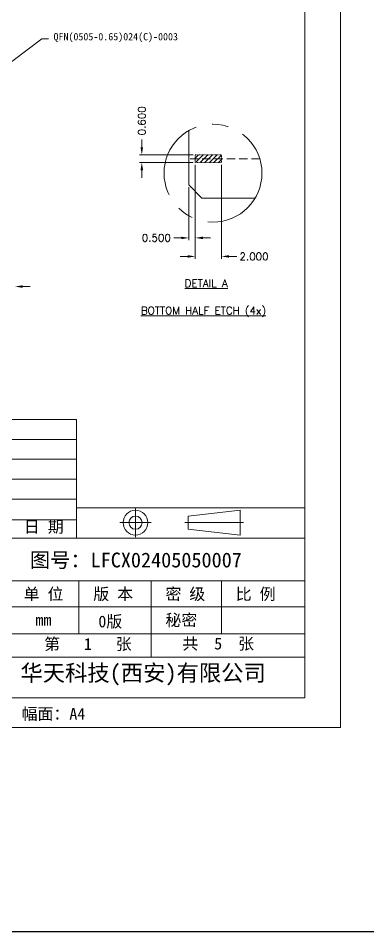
# Model space of a CAD drawing. Extents: x 2505 to 2922, y -308 to -10.
# Drawn here: x 2662.9 to 2716.2, y -308.1 to -168.9 of the extents above; entities that cross this region are included whole.
import ezdxf
from ezdxf.lldxf.tags import DXFTag

# ---------------------------------------------------------------- set-up
doc = ezdxf.new("R2010")
doc.units = 0
doc.header["$LTSCALE"] = 5
doc.header["$MEASUREMENT"] = 0
doc.linetypes.add('CENTER', pattern=[2, 1.25, -0.25, 0.25, -0.25])
doc.linetypes.add('HIDDEN', pattern=[0.375, 0.25, -0.125])
doc.layers.get('0').update_dxf_attribs({"linetype": 'CONTINUOUS'})
for name, color, linetype in [('1D', 4, 'CONTINUOUS'), ('DIM', 4, 'CONTINUOUS'), ('EACH', 4, 'CONTINUOUS'), ('图层1实体', 7, 'CONTINUOUS')]:
    doc.layers.add(name, color=color, linetype=linetype)
doc.styles.add('SIMPLEX', font='SIMPLEX')
doc.styles.add('宋体', font='')
doc.styles.get('宋体').set_extended_font_data('SimSun')
tags = doc.linetypes.add('BORDER', pattern=[8.75, 2.5, -1.25, 2.5, -1.25, 0, -1.25]).pattern_tags.tags
tags[14:15] = [DXFTag(74, 4), DXFTag(75, 0), DXFTag(340, '0'), DXFTag(46, 1.0), DXFTag(50, 0.0), DXFTag(44, 0.0), DXFTag(45, 0.0)]
tags[12:13] = [DXFTag(74, 4), DXFTag(75, 0), DXFTag(340, '0'), DXFTag(46, 1.0), DXFTag(50, 0.0), DXFTag(44, 0.0), DXFTag(45, 0.0)]
tags[10:11] = [DXFTag(74, 4), DXFTag(75, 0), DXFTag(340, '0'), DXFTag(46, 1.0), DXFTag(50, 0.0), DXFTag(44, 0.0), DXFTag(45, 0.0)]
tags[8:9] = [DXFTag(74, 4), DXFTag(75, 0), DXFTag(340, '0'), DXFTag(46, 1.0), DXFTag(50, 0.0), DXFTag(44, 0.0), DXFTag(45, 0.0)]
tags[6:7] = [DXFTag(74, 4), DXFTag(75, 0), DXFTag(340, '0'), DXFTag(46, 1.0), DXFTag(50, 0.0), DXFTag(44, 0.0), DXFTag(45, 0.0)]
tags[4:5] = [DXFTag(74, 4), DXFTag(75, 0), DXFTag(340, '0'), DXFTag(46, 1.0), DXFTag(50, 0.0), DXFTag(44, 0.0), DXFTag(45, 0.0)]
doc.dimstyles.get("Standard").update_dxf_attribs({"dimscale": 0.12, "dimtxt": 1, "dimasz": 1, "dimexe": 0.3, "dimexo": 0.3, "dimgap": 0.3, "dimtad": 0, "dimdec": 3, "dimzin": 0, "dimdsep": 46, "dimtxsty": 'SIMPLEX', "dimcen": 0.5, "dimclrd": 256, "dimclre": 256, "dimclrt": 256, "dimadec": 0, "dimazin": 0, "dimtfac": 1, "dimtdec": 3, "dimtofl": 0, "dimtmove": 0, "dimatfit": 0, "dimfxl": 1, "dimtolj": 1, "dimtzin": 0, "dimlwd": -1, "dimlwe": -1, "dimarcsym": 0})

msp = doc.modelspace()

# ---------------------------------------------------------------- hatches: boundary and pattern name
at = {"layer": 'EACH', "lineweight": 0}
h = msp.add_hatch(dxfattribs=at)
h.set_pattern_fill('ANSI31', color=256, scale=4, style=0)
h.set_pattern_definition([(45, (2169.84955, -106.38376), (-0.3535534, 0.3535534), [])])
h.paths.add_polyline_path([(2689.9313, -190.8648), (2689.9313, -189.6648), (2693.9313, -189.6648), (2693.9313, -190.8648)])

# ---------------------------------------------------------------- linework, layer by layer
at = {"lineweight": 0, "elevation": -0.0325}
msp.add_lwpolyline([(2699.0413, -196.2648), (2690.9313, -196.2648), (2688.9313, -194.2648), (2688.9313, -185.9835)], dxfattribs=at)
at = {"layer": '1D', "color": 4, "linetype": 'HIDDEN', "lineweight": 0}
for p, q in [((2688.9313, -190.2648, -0.0325), (2688.9313, -185.9835, -0.0325)), ((2699.7484, -190.2648, -0.0325), (2688.9313, -190.2648, -0.0325))]:
    msp.add_line(p, q, dxfattribs=at)
at = {"layer": '1D', "color": 4, "linetype": 'HIDDEN', "lineweight": 0, "ltscale": 0.05, "elevation": -0.0325}
msp.add_lwpolyline([(2689.9313, -190.8648), (2689.9313, -189.6648), (2693.9313, -189.6648), (2693.9313, -190.8648)], close=True, dxfattribs=at)
at = {"layer": 'DIM', "lineweight": 0}
for p, q in [((2681.7747, -188.5148, -0.0325), (2681.7747, -187.3648, -0.0325)), ((2689.5863, -189.6648, -0.0325), (2681.4297, -189.6648, -0.0325)), ((2689.5863, -190.8648, -0.0325), (2681.4297, -190.8648, -0.0325)), ((2681.7747, -192.0148, -0.0325), (2681.7747, -193.1648, -0.0325)), ((2689.9313, -191.2098, -0.0325), (2689.9313, -202.685, -0.0325)), ((2689.9313, -191.2098, -0.0325), (2689.9313, -205.5052, -0.0325)), ((2693.9313, -191.2098, -0.0325), (2693.9313, -205.5052, -0.0325)), ((2688.9313, -194.6098, -0.0325), (2688.9313, -202.685, -0.0325)), ((2687.7813, -202.34, -0.0325), (2686.6313, -202.34, -0.0325)), ((2691.0813, -202.34, -0.0325), (2692.2313, -202.34, -0.0325)), ((2688.7813, -205.1602, -0.0325), (2687.6313, -205.1602, -0.0325)), ((2695.0813, -205.1602, -0.0325), (2696.2313, -205.1602, -0.0325)), ((2663.6148, -209.7527, -0.0325), (2664.7648, -209.7527, -0.0325))]:
    msp.add_line(p, q, dxfattribs=at)
at = {"layer": 'DIM', "color": 2, "linetype": 'CENTER', "lineweight": 0, "ltscale": 2}
msp.add_circle((2692.6212, -192.4665, -0.0325), 7.4595, dxfattribs=at)
at = {"layer": 'DIM', "lineweight": 0}
for points in [[(2681.5831, -188.5148, -0.0325), (2681.9664, -188.5148, -0.0325), (2681.7747, -189.6648, -0.0325)], [(2681.5831, -192.0148, -0.0325), (2681.9664, -192.0148, -0.0325), (2681.7747, -190.8648, -0.0325)], [(2687.7813, -202.1483, -0.0325), (2687.7813, -202.5317, -0.0325), (2688.9313, -202.34, -0.0325)], [(2691.0813, -202.1483, -0.0325), (2691.0813, -202.5317, -0.0325), (2689.9313, -202.34, -0.0325)], [(2688.7813, -204.9686, -0.0325), (2688.7813, -205.3519, -0.0325), (2689.9313, -205.1602, -0.0325)], [(2695.0813, -204.9686, -0.0325), (2695.0813, -205.3519, -0.0325), (2693.9313, -205.1602, -0.0325)], [(2663.6148, -209.561, -0.0325), (2663.6148, -209.9444, -0.0325), (2662.4648, -209.7527, -0.0325)]]:
    msp.add_solid(points, dxfattribs=at)
at = {"layer": '图层1实体', "lineweight": 0}
for p, q in [((2618.7931, -230.0287), (2671.8452, -230.0287)), ((2671.8452, -230.0287), (2671.8452, -248.1086)), ((2618.7931, -233.056), (2671.8452, -233.056)), ((2618.7931, -236.0833), (2671.8452, -236.0833)), ((2618.7931, -239.1106), (2671.8452, -239.1106)), ((2618.7931, -242.1379), (2671.8452, -242.1379)), ((2671.8452, -243.47), (2706.6447, -243.47)), ((2618.7931, -245.3094), (2671.8452, -245.3094)), ((2618.7931, -248.1086), (2706.6447, -248.1086)), ((2661.9838, -254.6133), (2706.6447, -254.6133)), ((2672.2019, -254.6952), (2672.2019, -262.6903)), ((2683.2005, -254.6952), (2683.2005, -266.247)), ((2693.9133, -254.6952), (2693.9133, -262.6903)), ((2661.9838, -258.5875), (2706.6447, -258.5875)), ((2661.9838, -262.6903), (2706.6447, -262.6903)), ((2661.9838, -266.247), (2706.6447, -266.247))]:
    msp.add_line(p, q, dxfattribs=at)
at = {"layer": '图层1实体', "color": 1, "linetype": 'BORDER', "lineweight": 0}
for p, q in [((2680.811, -243.5755), (2680.811, -245.74)), ((2678.9204, -245.74), (2678.4229, -245.74)), ((2680.811, -245.74), (2678.9204, -245.74)), ((2680.811, -245.74), (2680.811, -247.9362)), ((2682.7016, -245.74), (2680.811, -245.74)), ((2682.7016, -245.74), (2683.1992, -245.74)), ((2688.8241, -245.74), (2688.3266, -245.74)), ((2688.8241, -245.74), (2696.7846, -245.74)), ((2696.7846, -245.74), (2697.2821, -245.74))]:
    msp.add_line(p, q, dxfattribs=at)
at = {"layer": '图层1实体', "color": 6, "linetype": 'Continuous', "lineweight": 0}
for p, q in [((2688.8241, -244.745), (2696.7846, -243.8494)), ((2688.8241, -246.7351), (2688.8241, -244.745)), ((2696.7846, -243.8494), (2696.7846, -247.6306)), ((2696.7846, -247.6306), (2688.8241, -246.7351))]:
    msp.add_line(p, q, dxfattribs=at)
at = {"layer": '图层1实体'}
msp.add_lwpolyline([(2504.7952, -10.2478), (2921.6878, -10.2478), (2921.6878, -308.0873), (2504.7952, -308.0873)], close=True, dxfattribs=at)
at = {"layer": '图层1实体', "lineweight": 0}
for points in [[(2550.0732, -52.0397), (2712.0369, -52.0397), (2712.0369, -276.948), (2550.0732, -276.948)], [(2569.4291, -56.5995), (2706.6447, -56.5995), (2706.6447, -272.4156), (2569.4291, -272.4156)]]:
    msp.add_lwpolyline(points, close=True, dxfattribs=at)
at = {"layer": '图层1实体', "color": 6, "linetype": 'Continuous', "lineweight": 0}
for radius in [1.8906, 0.9951]:
    msp.add_circle((2680.811, -245.74), radius, dxfattribs=at)

# ---------------------------------------------------------------- texts
at = {"layer": 'DIM', "color": 6, "lineweight": 0, "insert": (2677.8015, -171.8111, -0.0325), "char_height": 1.115046, "attachment_point": 5, "style": 'SIMPLEX'}
msp.add_mtext('{\\fSimSun|b0|i0|c134|p2;QFN(0505-0.65)024(C)-0003}', dxfattribs=at)
at = {"layer": 'DIM', "lineweight": 0, "insert": (2681.7747, -184.4903, -0.0325), "char_height": 1.15, "attachment_point": 5, "rotation": 90, "style": 'SIMPLEX'}
msp.add_mtext('\\A1;0.600', dxfattribs=at)
at = {"layer": 'DIM', "lineweight": 0, "char_height": 1.15, "attachment_point": 5, "style": 'SIMPLEX'}
for s, insert in [('\\A1;0.500', (2683.9863, -202.34, -0.0325)), ('\\A1;2.000', (2698.8763, -205.1602, -0.0325)), ('{\\LDETAIL A}', (2691.5857, -209.2566, -0.0515)), ('{\\LBOTTOM HALF ETCH (4x)}', (2691.1648, -213.6101, -0.0515))]:
    msp.add_mtext(s, dxfattribs=dict(at, insert=insert))
at = {"layer": '图层1实体', "lineweight": 0, "style": '宋体'}
for s, height, p in [('图号：LFCX02405050007', 2.259812, (2664.7178, -252.5578, 0.0038)), ('单 位', 1.78116, (2663.7745, -257.5024)), ('版 本', 1.78116, (2674.3752, -257.5024)), ('密 级', 1.78116, (2685.3737, -257.5024)), ('比 例', 1.78116, (2696.0866, -257.5024)), ('mm', 1.78116, (2665.5741, -261.4502)), ('0版', 1.78116, (2675.1524, -261.6907)), ('秘密', 1.78116, (2685.3737, -261.4766)), ('幅面：A4', 1.78116, (2663.4477, -275.7605))]:
    msp.add_text(s, height=height, dxfattribs=at).set_placement(p)
at = {"layer": '图层1实体', "lineweight": 0, "attachment_point": 1, "style": '宋体'}
for s, insert, char_height in [('{\\fSimSun|b0|i0|c134|p2;日 期}', (2663.7944, -245.4656), 1.781163), ('{\\fSimSun|b0|i0|c134|p2;第   1   张}', (2666.8929, -263.3428), 1.781163), ('共  5  张', (2687.9582, -263.2822), 1.78116), ('{\\fSimSun|b0|i0|c134|p2;华天科技(西安)有限公司}', (2663.2715, -267.3925), 2.493628)]:
    msp.add_mtext(s, dxfattribs=dict(at, insert=insert, char_height=char_height))

# ---------------------------------------------------------------- leaders
at = {"layer": 'DIM', "lineweight": 0}
msp.add_leader([(2655.8969, -180.0396, -0.0325), (2666.5343, -171.9972, -0.0325), (2667.5643, -171.9972, -0.0325)], dimstyle='Standard', override={"dimasz": 10, "dimgap": 0.3, "dimtad": 1, "dimlwd": 0}, dxfattribs=at)

doc.saveas('drawing.dxf')
